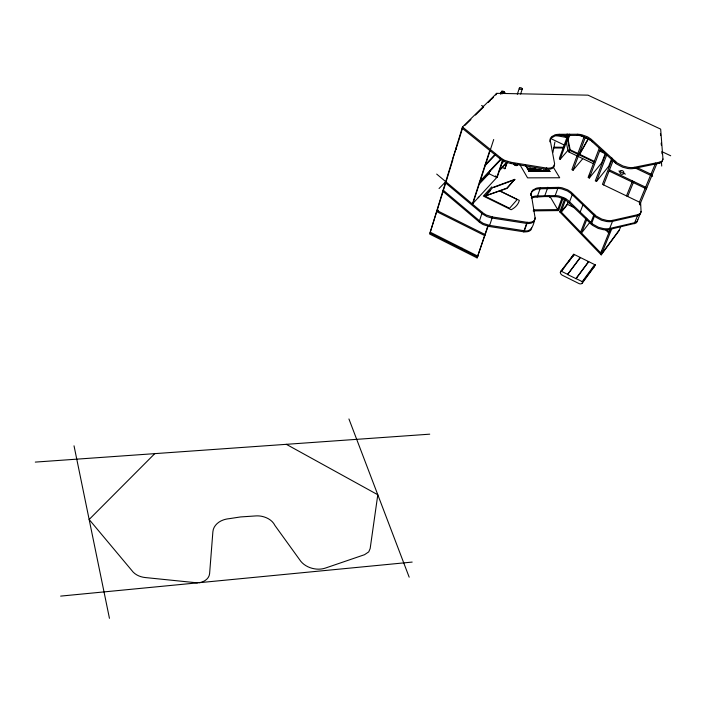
<?xml version="1.0" encoding="UTF-8"?>
<svg xmlns="http://www.w3.org/2000/svg" width="706" height="706" viewBox="0 0 706 706"><rect width="100%" height="100%" fill="white"/><g stroke="black" fill="none" stroke-linecap="round" stroke-linejoin="round"><path stroke-width="1.06" d="M656.818 163.695L640.624 202.71L641.092 211.906L640.545 213.23L638.003 214.624L612.949 220.29A14.42 7.898 20.7 0 1 606.878 220.413L601.883 219.142L596.058 215.983L571.022 192.067L567.73 189.861L562.338 187.884A13.008 7.139 19.7 0 0 558.199 187.381L540.478 187.708A16.079 8.896 19.3 0 0 536.41 188.202L532.553 190.223L531.133 193.444L535.095 217.845C535.466 221.949 530.118 222.805 527.047 222.328L492.47 216.963L486.213 215.003L483.125 213.044L436.696 174.082M552.904 152.522L554.934 142.003M637.721 219.504L637.165 221.34L635.268 222.566L609.64 228.479A14.358 7.934 20.7 0 1 603.586 228.612L598.626 227.35L592.828 224.199L567.942 200.266L564.676 198.059L559.302 196.091A12.946 7.166 19.7 0 0 555.181 195.597L537.522 195.959A16.009 8.922 19.4 0 0 533.471 196.471L531.274 197.309M456.208 149.575L456.279 147.448M514.286 164.754C514.85 165.884 518.575 165.91 517.092 164.807M514.065 163.448L514.656 164.251L513.544 164.198L514.886 164.692L514.197 164.657M593.261 267.08A3.133 2.542 35 0 0 594.443 266.55L595.202 264.865L573.775 254.257L560.776 271.395M531.733 227.994C531.239 231.639 526.614 232.142 523.667 231.797L489.249 226.494L483.028 224.543L479.956 222.593L442.812 191.202M662.502 160.615L661.601 162.274L660.048 163.077L633.891 168.443A14.826 7.704 20.4 0 1 627.678 168.478L622.551 167.163L616.541 163.977L590.498 140.167L587.101 137.952L581.55 135.94A13.37 6.963 19.5 0 0 577.305 135.384L559.187 135.455A16.538 8.675 19.2 0 0 555.031 135.887L550.521 138.5L549.806 141.844M640.651 212.965L639.742 214.668L638.206 215.506L612.517 221.357A14.411 7.907 20.7 0 1 606.445 221.49L601.459 220.219L595.635 217.06L570.625 193.144L567.333 190.929L561.941 188.961A12.999 7.139 19.7 0 0 557.802 188.458L540.09 188.784A16.07 8.896 19.3 0 0 536.022 189.287L532.165 191.308L530.85 193.638L530.815 195.447L531.203 194.362M500.942 93.819L501.066 93.21L500.863 93.81M565.965 136.929L566.159 136.849M580.182 257.434L567.518 274.528L576.07 278.685L588.76 261.67M462.483 126.992L501.286 158.321L504.481 160.28L510.923 162.292L546.444 168.072C549.471 168.549 555.004 167.931 554.607 163.783L550.133 139.788L551.527 136.664L555.445 134.74A16.547 8.666 19.2 0 1 559.593 134.308L577.72 134.246A13.379 6.954 19.5 0 1 581.965 134.811L587.524 136.814L590.922 139.029L616.991 162.839L623.01 166.025L628.137 167.348A14.835 7.704 20.4 0 0 634.35 167.304L659.863 162.124L662.431 160.791L662.96 159.009L660.666 129.127L588.027 95.16L496.733 93.333L462.483 126.992L429.672 234.048L477.079 257.893L488.287 225.638M430.581 232.371L477.98 256.216L477.424 256.852L429.998 232.998L443.712 189.526L443.147 190.108L480.318 221.499L483.389 223.449L489.62 225.399L524.055 230.712C532.095 232.689 533.833 223.546 535.095 217.845M444.039 188.476L445.963 182.183L445.398 182.766L482.763 214.156L487.016 216.645L492.1 218.066L526.658 223.431C529.729 223.899 535.069 223.043 534.698 218.939M458.247 142.1L462.695 127.592L462.121 128.157L500.898 159.494L504.093 161.453L510.526 163.465L546.029 169.228C549.056 169.705 554.589 169.087 554.192 164.939M495.788 95.054L496.15 93.916M496.353 94.498L496.733 93.333M489.761 150.466L472.393 204.016L497.333 176.924L502.813 160.474M472.967 203.381L490.008 150.899M490.679 148.825L493.706 139.506M478.2 197.706L478.774 197.089M479.268 184.063L489.082 173.552L489.982 170.817M517.322 94.251L519.334 88.135M520.604 94.048L522.29 88.956M479.127 221.861L482.295 212.312M500.033 158.753L500.422 157.588M502.601 160.05L496.786 177.515L488.102 173.27M528.273 169.193L528.67 170.049M530.277 170.217L530.744 171.196M531.662 169.969L528.838 170.137M531.644 170.287L532.951 170.075M532.792 169.131L533.189 169.987M533.365 171.214L532.898 170.234M534.539 168.91L533.454 169.043M501.922 167.287L504.887 168.725L506.952 162.556M534.786 170.234L541.423 170.014M535.572 169.087L535.978 169.943M535.095 171.187L534.627 170.208M535.801 169.996L535.404 169.149M537.195 169.978L536.798 169.122M477.079 257.893L487.925 225.691M489.249 226.494L492.47 216.963M510.526 163.465L510.923 162.292M543.814 170.967L542.393 171.108M546.576 171.011L546.4 170.543M547.98 170.905L546.903 171.046M549.33 170.976L549.153 170.499M523.667 231.797L527.047 222.328M546.029 169.228L546.444 168.072M524.002 231.824L527.382 222.355M546.373 169.263L546.788 168.099M531.486 198.112L533.083 197.548A16 8.931 19.4 0 1 537.134 197.036L540.478 187.708M559.187 135.455L559.593 134.308M537.134 197.027L544.502 196.55L547.865 187.24M566.741 135.102L567.147 133.964M568.074 134.369L559.39 158.321L560.079 159.45L568.304 149.954M560.079 159.45L569.283 134.105M577.005 155.867L569.054 152.064L570.174 149.778L567.915 138.65L567.589 139.532L570.201 134.943M549.559 197.362L549.93 196.356L543.47 196.409M544.502 196.55L554.792 196.656L558.199 187.381M577.305 135.384L577.72 134.246M583.959 137.141L571.886 169.652L573.078 170.217L582.626 158.859M557.343 210.591L562.135 197.689M573.078 170.217L585.168 137.714M563.061 198.271L558.481 210.582L533.154 210.882M620.733 226.626L619.074 230.668L601.221 254.866L559.814 211.959L564.668 198.968M565.877 198.968L561.058 211.853L567.262 204.246L574.11 207.582M567.995 202.295L566.892 205.243L561.958 211.288M641.101 211.403L636.997 221.984L635.929 223.096L609.216 229.538A14.349 7.934 20.7 0 1 603.162 229.679L598.203 228.417L592.405 225.258L569.124 203.001L572.61 193.735M592.157 141.827L592.581 140.688M599.368 147.995L588.124 177.462L589.316 178.027L601.671 162.883L605.236 153.634M589.316 178.027L600.038 149.963L604.371 152.028M580.147 212.135L582.891 204.996M605.686 153.943L595.282 180.895L596.473 181.477L608.722 166.245L611.925 158.029M593.428 266.85A3.133 2.542 35 0 0 594.611 266.321L582.088 283.344A3.186 2.55 35.3 0 1 578.885 283.512L562.373 275.269A3.177 2.542 36.3 0 1 560.343 272.498L560.917 271.025L567.43 274.272M596.473 181.477L606.895 154.517L599.623 151.058M580.641 232.124L586.042 218.225M586.942 219.142L581.523 233.042L589.951 222.196M573.025 255.951L573.457 254.848M569.018 261.176L573.775 254.257M573.952 255.175L574.216 254.478L561.367 271.245M612.19 159.406L602.447 184.345L640.624 202.71M603.648 184.928L613.02 160.977M590.49 223.52L594.125 214.236M614.529 162.239L614.979 161.1M591.275 224.296L594.92 215.012M615.358 163.015L615.8 161.877M501.366 92.654L501.136 93.218A2.948 1.085 -85.5 0 1 501.392 92.654L502.619 93.527M582.088 283.344L582.679 281.87L576.131 278.605M594.478 265.324L594.752 264.635L582.221 281.641M609.216 229.538L612.949 220.29M633.891 168.443L634.35 167.304M610.408 228.956L600.718 252.916L602.006 251.177M601.221 254.866L611.811 228.726M626.478 195.906L632.541 180.948M627.678 196.489L633.759 181.53M655.583 163.104L639.415 202.128L639.557 204.749M634.182 223.802L638.003 214.624M659.395 163.245L659.863 162.124M662.493 160.13L662.96 159.009M517.26 164.171C516.854 164.26 518.345 164.904 517.357 164.895M566.786 136.743L567.589 137.22M566.9 136.637L566.812 137.079M579.529 154.084L588.098 138.914M580.058 153.608L588.645 138.402M567.765 139.735L568.736 138.023M501.657 91.886L500.925 93.113A3.133 1.156 -85.5 0 0 500.739 93.836M619.48 229.679L601.636 253.86L560.193 210.953M582.6 282.056L595.202 264.865M575.84 278.685L588.469 261.75M610.478 230.262L609.181 232L606.922 229.715M567.571 274.563L580.323 257.725M560.343 272.498L564.35 267.274M559.814 211.959L561.182 210.282M588.795 176.641L590.137 175M567.915 138.65L567.43 139.206L569.689 150.343L577.64 154.146L578.126 153.581L570.174 149.778M461.503 248.847L462.068 248.212M484.943 196.083L506.917 188.061L514.727 179.368L507.093 188.396L484.943 196.083L492.876 187.408L514.727 179.368M485.119 196.409L490.211 190.841M491.773 186.861L483.336 196.056L511.135 209.744A38.706 21.683 17.9 0 0 519.325 200.363L499.645 190.717M504.887 168.725L507.49 161.983L499.398 170.728M499.76 169.634L506.167 162.715M502.213 162.283L503.59 160.8M501.842 163.386L504.516 160.509M479.674 181.566L501.207 158.559M479.303 182.695L501.534 158.929M484.678 166.148L495.788 154.411M485.048 164.992L495.427 154.04M438.355 210.211L436.908 211.738L484.898 235.68M442.786 191.229L443.377 190.62M439.053 188.52L446.298 181.08L452.828 159.785L452.264 160.359M452.608 159.229L457.894 143.247L457.329 143.821M154.782 453.631L89.15 519.492L131.722 570.377C134.811 574.737 140.097 577.023 145.295 577.552L197.415 582.865M464.91 125.412L470.92 119.508M475.447 115.06L483.619 107.021M488.34 102.379L490.467 100.287M491.226 99.537L493.503 97.296M566.662 136.805L567.103 136.946M546.55 170.508L548.112 170.94M494.05 187.364L514.903 179.695M199.145 582.697C203.937 582.088 209.126 578.841 209.603 573.643L212.885 531.715C213.318 526.111 218.004 521.858 223.052 520.057A22.221 16.962 11.8 0 1 229.318 518.663L240.517 516.942L255.846 515.918A17.897 13.573 13.1 0 1 261.811 516.324C267.15 517.419 272.498 520.41 274.934 525.485L299.529 559.549C303.139 565.25 309.757 568.445 316.332 569.071A19.794 15.117 16.3 0 0 325.422 568.065L364.517 554.704L368.735 551.88L370.165 548.536L377.798 494.765L286.336 444.321M550.098 171.293L529.138 171.24M549.965 171.399L529.173 171.258M60.645 596.111L412.172 562.082M35.3 462.095L429.725 434.172M528.238 169.122L530.277 169.096M530.674 169.087L531.662 169.069M532.068 169.069L533.048 169.052M534.848 169.025L535.828 169.016M528.344 169.158L531.071 169.122M531.477 169.113L532.456 169.096M532.862 169.096L533.851 169.078M534.257 169.069L535.236 169.061M533.136 170.137L534.46 170.12M545.253 170.473L546.232 170.455M548.006 170.428L548.986 170.42M529.518 171.302L530.506 171.293M530.912 171.284L531.9 171.267M532.306 171.267L533.295 171.249M533.71 171.24L535.024 171.223M535.457 171.214L541.996 171.117M544.123 171.09L545.103 171.073M545.526 171.064L546.506 171.046M548.28 171.02L549.259 171.011M527.638 168.099L530.718 168.054M533.868 209.867L558.852 209.576M554.298 147.192L564.129 147.245M553.513 147.969L563.432 148.022M503.06 93.36L501.278 92.336L502.363 93.801M562.779 135.217L568.065 136.143M561.764 135.19L568.162 136.32M560.74 135.199L568.198 136.514M554.484 135.331L567.368 137.599M587.727 262.12L588.486 262.358M488.146 173.632L489.082 173.552M670.7 155.77L661.84 151.596L662.007 153.731M579.494 135.022L590.922 140.441M637.827 167.94L652.22 174.779M634.482 167.649L652.626 176.279M481.554 105.512L483.495 106.438M550.221 138.305L564.05 144.915M618.862 171.011L625.366 174.117M609.507 169.934L646.828 187.778M609.093 171.011L646.378 188.855M578.205 156.441L593.375 163.695M495.409 175.979L497.333 176.924M499.813 191.044L517.189 199.569L509.573 208.261L485.234 196.286M437.235 210.662L485.26 234.613M514.515 163.457L514.762 163.501M501.463 92.345L502.646 93.36M504.861 92.504L504.084 92.054A1.836 0.68 13.1 0 0 503.157 91.789M605.757 229.98L608.757 233.033M569.124 203.001L565.471 199.807L558.914 197.159A12.937 7.166 19.7 0 0 554.792 196.656M569.054 152.064L567.933 150.254L566.3 142.303M553.204 167.031L559.69 177.762L527.567 177.859L520.004 164.833M546.232 170.12L546.735 170.958M544.697 170.058L545.2 170.896M543.461 170.164L543.955 171.002M543.302 170.075L543.805 170.914M541.59 170.102L542.234 171.029M539.719 169.175L540.134 169.881M538.184 169.105L538.749 169.899M536.939 169.211L537.363 169.925M534.265 168.231L534.68 168.937M534.795 170.296L535.289 171.126M534.018 169.166L534.583 169.961M549.93 196.356L557.714 209.585M532.871 168.249L533.295 168.963M532.624 169.184L533.048 169.899M533.048 170.314L533.542 171.152M531.486 168.275L531.9 168.981M531.239 169.202L531.803 170.005M531.503 170.252L532.139 171.179M529.959 168.204L530.506 168.999M530.109 170.27L530.603 171.108M527.656 168.328L528.07 169.034M528.856 170.375L529.35 171.223M525.944 165.884L529.147 171.381L525.458 165.151M566.565 136.929L566.636 136.708M348.932 418.958L409.18 577.181M74.024 445.821L109.448 618.324M660.454 133.443L660.613 135.578M661.187 143.053L661.354 145.189M661.451 162.389L661.725 166.06M640.13 202.666L640.245 204.837M573.237 255.996A3.124 2.533 36.1 0 1 573.201 255.722M500.933 93.845A3.133 1.156 -85.5 0 1 501.357 92.512M503.157 91.912A1.58 0.582 13.1 0 1 504.64 93.06A1.536 0.565 13.1 0 1 502.822 92.998A1.536 0.565 13.1 0 1 501.825 92.142M490.114 170.402A4.527 0.935 -63.9 0 1 487.246 175.529M620.036 171.231L619.842 171.673A2.18 1.853 36 0 0 623.654 173.65L623.857 173.208A2.18 1.853 36 0 0 620.036 171.231M594.496 161.409L594.028 161.983L578.841 154.72L579.317 154.155L594.496 161.409M501.807 92.301A1.544 0.785 17.5 0 0 504.287 92.468A1.544 0.785 17.5 0 0 502.416 91.074A1.544 0.785 17.5 0 0 501.807 92.301M519.678 88.806A1.536 0.777 17.9 0 0 522.202 89.15A1.536 0.777 17.9 0 0 520.543 87.694A1.536 0.777 17.9 0 0 519.678 88.806"/></g></svg>
